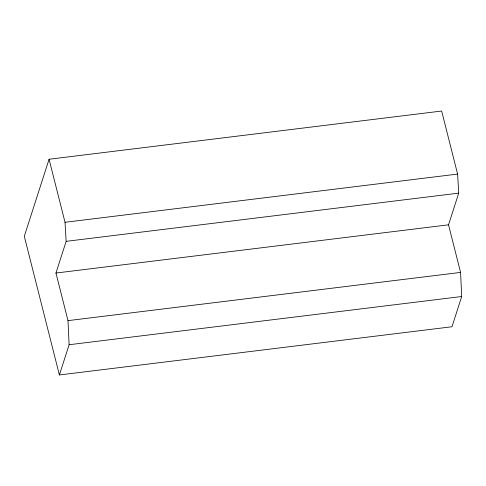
<?xml version="1.0" encoding="UTF-8"?>
<svg xmlns="http://www.w3.org/2000/svg" width="486" height="486" viewBox="0 0 486 486"><rect width="100%" height="100%" fill="white"/><g stroke="black" fill="none" stroke-linecap="round" stroke-linejoin="round"><path stroke-width="0.73" d="M49.074 159.25L24.3 236.275L59.395 374.967L451.974 326.75L461.7 296.521L460.576 272.415L448.535 224.818L458.723 193.13L457.605 174.079L441.659 111.033L49.074 159.25L65.027 222.29L66.145 241.342L55.951 273.035L67.997 320.632L69.115 344.732L59.395 374.967M65.027 222.29L457.605 174.079M66.145 241.342L458.723 193.13M55.951 273.035L448.535 224.818M67.997 320.632L460.576 272.415M69.115 344.732L461.7 296.521"/></g></svg>
